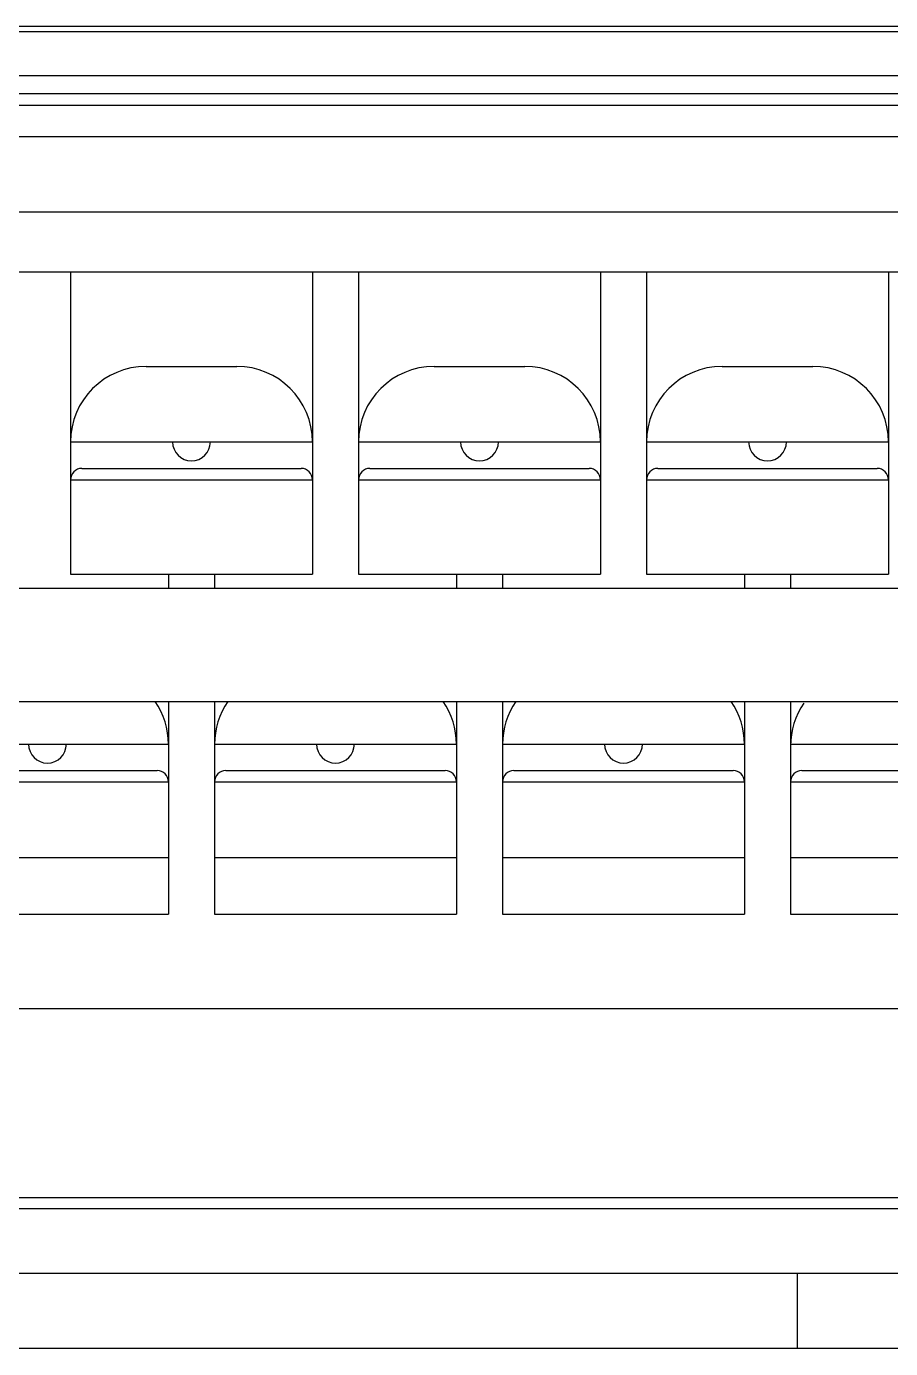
# Model space of a CAD drawing. Header units: millimetres. Extents: x -945625 to 316, y 6 to 533140.
# Drawn here: x -945426.27 to -945403.41, y 532361.51 to 532396.51 of the extents above; entities that cross this region are included whole.
import ezdxf

# ---------------------------------------------------------------- set-up
doc = ezdxf.new("R2010")
doc.units = ezdxf.units.MM
doc.header["$LTSCALE"] = 4

msp = doc.modelspace()

# ---------------------------------------------------------------- linework, layer by layer
at = {"color": 7, "linetype": 'Continuous'}
for p, q in [((-945401.484, 532396.509), (-945466.784, 532396.509)), ((-945401.484, 532396.365), (-945466.784, 532396.365)), ((-945401.484, 532395.198), (-945466.784, 532395.198)), ((-945401.484, 532394.726), (-945466.784, 532394.726)), ((-945462.684, 532394.425), (-945343.484, 532394.425)), ((-945343.484, 532393.589), (-945462.684, 532393.589)), ((-945343.484, 532391.591), (-945462.684, 532391.591)), ((-945454.484, 532390.009), (-945353.884, 532390.009)), ((-945454.384, 532390.009), (-945355.134, 532390.009)), ((-945425.104, 532390.009), (-945425.104, 532382.009)), ((-945418.704, 532390.009), (-945418.704, 532382.009)), ((-945417.484, 532390.009), (-945417.484, 532382.009)), ((-945411.084, 532390.009), (-945411.084, 532382.009)), ((-945409.864, 532390.009), (-945409.864, 532382.009)), ((-945403.464, 532390.009), (-945403.464, 532382.009)), ((-945423.104, 532387.509), (-945420.704, 532387.509)), ((-945415.484, 532387.509), (-945413.084, 532387.509)), ((-945407.864, 532387.509), (-945405.464, 532387.509)), ((-945425.104, 532385.509), (-945418.704, 532385.509)), ((-945417.484, 532385.509), (-945411.084, 532385.509)), ((-945409.864, 532385.509), (-945403.464, 532385.509)), ((-945424.804, 532384.809), (-945419.004, 532384.809)), ((-945417.184, 532384.809), (-945411.384, 532384.809)), ((-945409.564, 532384.809), (-945403.764, 532384.809)), ((-945425.104, 532384.509), (-945418.704, 532384.509)), ((-945417.484, 532384.509), (-945411.084, 532384.509)), ((-945409.864, 532384.509), (-945403.464, 532384.509)), ((-945425.104, 532382.009), (-945418.704, 532382.009)), ((-945422.514, 532382.009), (-945422.514, 532381.64)), ((-945421.294, 532382.009), (-945421.294, 532381.64)), ((-945417.484, 532382.009), (-945411.084, 532382.009)), ((-945414.894, 532382.009), (-945414.894, 532381.64)), ((-945413.674, 532382.009), (-945413.674, 532381.64)), ((-945409.864, 532382.009), (-945403.464, 532382.009)), ((-945407.274, 532382.009), (-945407.274, 532381.64)), ((-945406.054, 532382.009), (-945406.054, 532381.64)), ((-945455.384, 532381.64), (-945353.884, 532381.64)), ((-945455.384, 532378.64), (-945353.884, 532378.64)), ((-945422.514, 532378.64), (-945422.514, 532373.009)), ((-945421.294, 532378.64), (-945421.294, 532373.009)), ((-945414.894, 532378.64), (-945414.894, 532373.009)), ((-945413.674, 532378.64), (-945413.674, 532373.009)), ((-945407.274, 532378.64), (-945407.274, 532373.009)), ((-945406.054, 532378.64), (-945406.054, 532373.009)), ((-945428.914, 532377.509), (-945422.514, 532377.509)), ((-945421.294, 532377.509), (-945414.894, 532377.509)), ((-945413.674, 532377.509), (-945407.274, 532377.509)), ((-945406.054, 532377.509), (-945399.654, 532377.509)), ((-945428.614, 532376.809), (-945422.814, 532376.809)), ((-945420.994, 532376.809), (-945415.194, 532376.809)), ((-945413.374, 532376.809), (-945407.574, 532376.809)), ((-945405.754, 532376.809), (-945399.954, 532376.809)), ((-945428.914, 532376.509), (-945422.514, 532376.509)), ((-945421.294, 532376.509), (-945414.894, 532376.509)), ((-945413.674, 532376.509), (-945407.274, 532376.509)), ((-945406.054, 532376.509), (-945399.654, 532376.509)), ((-945428.914, 532374.509), (-945422.514, 532374.509)), ((-945421.294, 532374.509), (-945414.894, 532374.509)), ((-945413.674, 532374.509), (-945407.274, 532374.509)), ((-945406.054, 532374.509), (-945399.654, 532374.509)), ((-945428.914, 532373.009), (-945422.514, 532373.009)), ((-945421.294, 532373.009), (-945414.894, 532373.009)), ((-945413.674, 532373.009), (-945407.274, 532373.009)), ((-945406.054, 532373.009), (-945399.654, 532373.009)), ((-945455.384, 532370.509), (-945354.134, 532370.509)), ((-945455.384, 532365.509), (-945354.134, 532365.509)), ((-945455.384, 532365.509), (-945353.884, 532365.509)), ((-945352.384, 532365.209), (-945485.484, 532365.209)), ((-945482.884, 532363.509), (-945357.884, 532363.509)), ((-945405.884, 532363.509), (-945405.884, 532361.509)), ((-945357.884, 532361.509), (-945482.884, 532361.509))]:
    msp.add_line(p, q, dxfattribs=at)
for centre, radius, start, end in [((-945423.104, 532385.509), 2, 90, 180), ((-945420.704, 532385.509), 2, 0, 90), ((-945415.484, 532385.509), 2, 90, 180), ((-945413.084, 532385.509), 2, 0, 90), ((-945407.864, 532385.509), 2, 90, 180), ((-945405.464, 532385.509), 2, 0, 90), ((-945421.904, 532385.509), 0.5, 180, 0), ((-945414.284, 532385.509), 0.5, 180, 0), ((-945406.664, 532385.509), 0.5, 180, 0), ((-945424.804, 532384.509), 0.3, 90, 180), ((-945419.004, 532384.509), 0.3, 0, 90), ((-945417.184, 532384.509), 0.3, 90, 180), ((-945411.384, 532384.509), 0.3, 0, 90), ((-945409.564, 532384.509), 0.3, 90, 180), ((-945403.764, 532384.509), 0.3, 0, 90), ((-945424.514, 532377.509), 2, 0, 34.4179), ((-945419.294, 532377.509), 2, 145.5821, 180), ((-945416.894, 532377.509), 2, 0, 34.4179), ((-945411.674, 532377.509), 2, 145.5821, 180), ((-945409.274, 532377.509), 2, 0, 34.4179), ((-945404.054, 532377.467), 2, 145.5821, 180), ((-945425.714, 532377.509), 0.5, 180, 0), ((-945418.094, 532377.509), 0.5, 180, 0), ((-945410.474, 532377.509), 0.5, 180, 0), ((-945422.814, 532376.509), 0.3, 0, 90), ((-945420.994, 532376.509), 0.3, 90, 180), ((-945415.194, 532376.509), 0.3, 0, 90), ((-945413.374, 532376.509), 0.3, 90, 180), ((-945407.574, 532376.509), 0.3, 0, 90), ((-945405.754, 532376.509), 0.3, 90, 180)]:
    msp.add_arc(centre, radius, start, end, dxfattribs=at)

doc.saveas('drawing.dxf')
